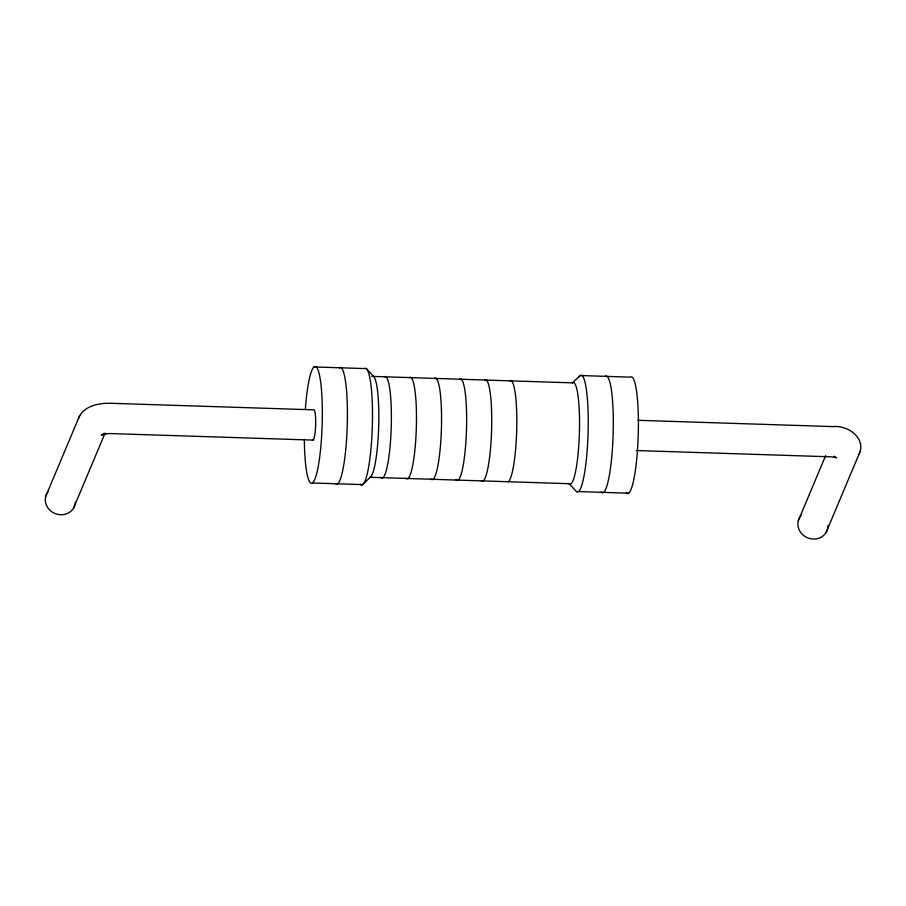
<?xml version="1.0" encoding="UTF-8"?>
<svg xmlns="http://www.w3.org/2000/svg" width="906" height="906" viewBox="0 0 906 906"><rect width="100%" height="100%" fill="white"/><g stroke="black" fill="none" stroke-linecap="round" stroke-linejoin="round"><path stroke-width="1.36" d="M858.707 454.925C867.133 438.719 848.175 424.982 833.09 426.601L638.118 420.305M78.29 418.946C82.786 406.194 98.063 403.023 110.113 403.261L313.567 409.829A15.232 2.299 -88.2 0 1 315.628 425.31A15.232 2.299 -88.2 0 1 312.513 440.01M45.719 496.42L79.683 415.605M73.579 508.085L105.073 433.125M798.288 520.712L825.638 455.65M826.147 532.377L860.134 451.516M366.67 368.912L373.782 376.67A50.781 7.656 -88.2 0 1 378.651 427.972A50.781 7.656 -88.2 0 1 370.271 477.281L362.627 484.608L312.457 482.989M371.8 376.375L572.479 382.853L580.123 375.526L630.293 377.145A58.392 8.8 -88.2 0 1 638.186 436.477A58.392 8.8 -88.2 0 1 626.25 492.853M104.099 433.408L101.246 435.265L105.424 433.725L104.122 433.917L110.17 433.555L313.114 440.101M314.212 366.941L364.382 368.561A58.392 8.8 -88.2 0 1 372.275 427.892A58.392 8.8 -88.2 0 1 360.339 484.268M636.238 450.531L832.127 456.862L836.714 457.768L834.086 456.262L834.63 456.601M370.271 477.281L570.961 483.759M578.368 491.573L628.538 493.192M459.591 379.206A50.781 7.656 -88.2 0 1 466.454 430.803A50.781 7.656 -88.2 0 1 456.08 479.818M484.676 380.022A50.781 7.656 -88.2 0 1 491.539 431.607A50.781 7.656 -88.2 0 1 481.165 480.633M434.506 378.402A50.781 7.656 -88.2 0 1 441.369 429.988A50.781 7.656 -88.2 0 1 430.996 479.014M409.421 377.587A50.781 7.656 -88.2 0 1 416.284 429.184A50.781 7.656 -88.2 0 1 405.911 478.198M384.337 376.783A50.781 7.656 -88.2 0 1 391.199 428.368A50.781 7.656 -88.2 0 1 380.826 477.394M339.297 367.757A58.392 8.8 -88.2 0 1 347.191 427.088A58.392 8.8 -88.2 0 1 335.254 483.453M305.345 409.274A58.392 8.8 -88.2 0 1 319.965 377.508A58.392 8.8 -88.2 0 1 316.794 473.125A58.392 8.8 -88.2 0 1 304.348 439.478M578.945 376.851A58.392 8.8 -88.2 0 1 588.13 431.041A58.392 8.8 -88.2 0 1 576.08 491.233L568.968 483.464A50.781 7.656 -88.2 0 0 579.342 434.45A50.781 7.656 -88.2 0 0 572.479 382.853M605.208 376.341A58.392 8.8 -88.2 0 1 613.09 435.673A58.392 8.8 -88.2 0 1 601.165 492.037M509.772 380.826A50.781 7.656 -88.2 0 1 516.794 425.786A50.781 7.656 -88.2 0 1 508.243 481.743M75.379 502.286A15.232 14.009 22.8 0 1 54.949 513.498A15.232 14.009 22.8 0 1 48.573 491.063M827.563 529.002A15.232 14.009 22.8 0 1 806.306 537.224A15.232 14.009 22.8 0 1 801.142 515.367M827.971 525.344A15.232 14.009 22.8 0 1 827.812 527.802"/></g></svg>
